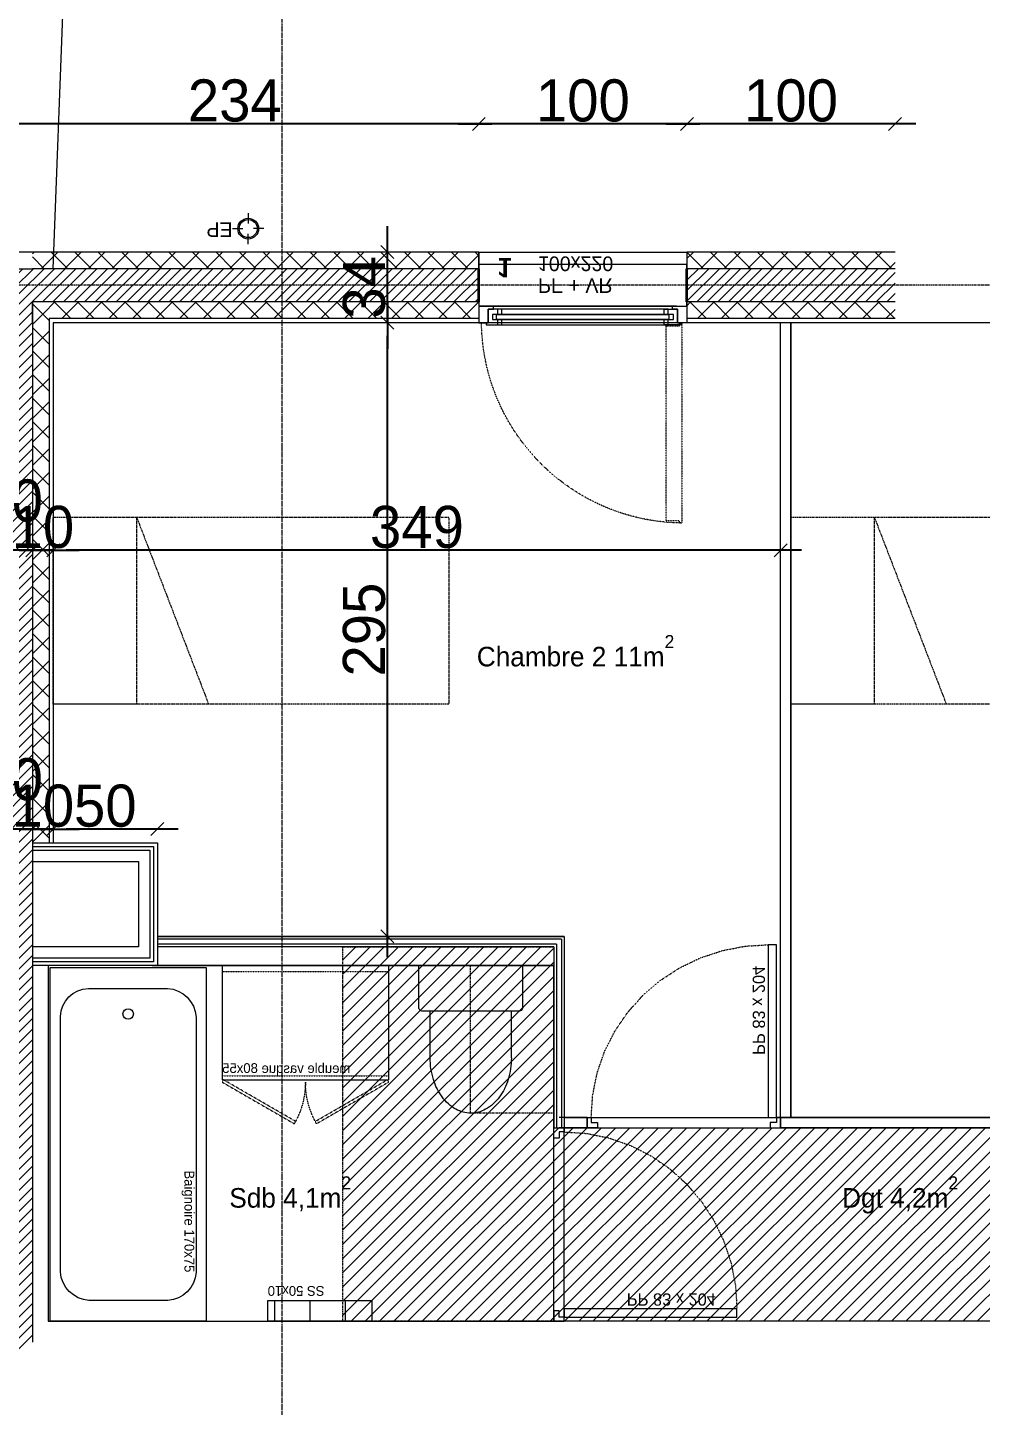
# Model space of a CAD drawing. Header units: millimetres. Extents: x -26249 to 60250, y -21218 to 23336.
# Drawn here: x 18309 to 18767, y -14337 to -13674 of the extents above; entities that cross this region are included whole.
import ezdxf

# ---------------------------------------------------------------- set-up
doc = ezdxf.new("R2010")
doc.units = ezdxf.units.MM
for name, pattern in [('Style de ligne -1', [0.41664, 0.20828, -0.20836]), ('Style de ligne -11', [0.347222, 0.20828, -0.138942]), ('Style de ligne -13', [0.147638, 0.098425, -0.049213]), ('Style de ligne -14', [0.147638, 0.098425, -0.049213]), ('Style de ligne -17', [0.347222, 0.20828, -0.138942]), ('Style de ligne -18', [0.164042, 0.054681, -0.109361]), ('Style de ligne -6', [1.04164, 0.625, -0.20828, 0.06943, -0.13893]), ('VW-01', [0.41656, 0.20828, -0.20828])]:
    doc.linetypes.add(name, pattern=pattern)
for name, color, linetype, lineweight in [('B Aménagement intérieur', 7, 'Continuous', 5), ('B BATI-équipement-sanitaires', 7, 'Continuous', 5), ('B Faux plafonds', 7, 'Continuous', 5), ('B Faux plafonds_Hatch', 7, 'Continuous', 5), ('B GÈnÈral_Hatch', 7, 'Continuous', 5), ('B Général', 7, 'Continuous', 5), ('C ANNOTATIONS-cotation', 7, 'Continuous', 5), ('C ANNOTATIONS-prestations', 7, 'Continuous', 5), ('C ANNOTATIONS-texte', 7, 'Continuous', 5), ('F REMPLISSAGE-vert clair', 7, 'Continuous', 13), ('F REMPLISSAGE-vert foncé', 7, 'Continuous', 13)]:
    doc.layers.add(name, color=color, linetype=linetype, lineweight=lineweight)
for name, color, linetype, lineweight, true_color in [('B faience', 7, 'Style de ligne -11', 13, 0x0040ff), ('C ANNOTATIONS-axes horizontaux', 1, 'Style de ligne -1', 13, 0xff0000), ('D SURFACES-shab', 1, 'Continuous', 5, 0xff0000)]:
    doc.layers.add(name, color=color, linetype=linetype, lineweight=lineweight, true_color=true_color)
doc.styles.add('Arial', font='arial.ttf')
doc.styles.add('Eurostile', font='')
doc.styles.add('Eurostile (bold)', font='')
doc.styles.get('Eurostile').set_extended_font_data('Eurostile')
doc.styles.get('Eurostile (bold)').set_extended_font_data('Eurostile', bold=True)
doc.dimstyles.new('100é', dxfattribs={"dimtxt": 20.229601, "dimasz": 6.232178, "dimexe": 10, "dimexo": 25, "dimgap": 1, "dimtad": 1, "dimdec": 1, "dimtxsty": 'Arial', "dimblk": 'VW_SLASH', "dimblk1": 'VW_SLASH', "dimblk2": 'VW_SLASH', "dimcen": 0, "dimdle": 10, "dimazin": 0, "dimtfac": 1, "dimtdec": 1, "dimtix": 1, "dimtmove": 0, "dimatfit": 0, "dimldrblk": 'VW_FILLEDARROW', "dimfxl": 25, "dimfxlon": 1, "dimfrac": 2, "dimtolj": 1, "dimarcsym": 0})
pattern_1 = [(45, (7591.0607, -18699.019), (2.4253472, -2.6458333), [])]
pattern_2 = [(45, (7591.061, -18699.019), (-5.656854, 5.656854), []), (135, (7591.061, -18699.019), (5.656854, 5.656854), [])]
pattern_3 = [(225, (7591.061, -18699.019), (5.656854, -5.656854), []), (315, (7591.061, -18699.019), (-5.656854, -5.656854), [])]

# ---------------------------------------------------------------- blocks, each defined once
blk = doc.blocks.new('Groupe-18-1')
at = {"layer": 'B Général', "color": 7, "linetype": 'Continuous', "lineweight": 5}
blk.add_line((10730.48, 4909.39), (10750.26, 5426.3), dxfattribs=at)
blk = doc.blocks.new('meuble vasque 80x60')
at = {"layer": 'B BATI-équipement-sanitaires', "color": 7, "linetype": 'Style de ligne -13', "lineweight": 5, "flags": 128}
for points in [[(-40, -3.07), (40, -3.07), (40, -53.07), (-40, -53.07)], [(-40, -56.07), (-5.36, -76.07), (-4.71, -74.94), (-39.35, -54.94)], [(40, -56.07), (5.36, -76.07), (4.71, -74.94), (39.35, -54.94)]]:
    blk.add_lwpolyline(points, close=True, dxfattribs=at)
at = {"layer": 'B BATI-équipement-sanitaires', "color": 7, "linetype": 'Style de ligne -13', "lineweight": 5}
for centre, start, end in [((-40, -56.07), 330, 0), ((40, -56.07), 180, 210)]:
    blk.add_arc(centre, 40, start, end, dxfattribs=at)
at = {"layer": 'B Général', "lineweight": 5, "flags": 128}
blk.add_lwpolyline([(-40, 0), (40, 0), (40, -55), (-40, -55)], close=True, dxfattribs=at)
at = {"layer": 'C ANNOTATIONS-prestations', "insert": (40, -53.07), "char_height": 4.706, "width": 80, "attachment_point": 9, "line_spacing_factor": 0.894142, "style": 'Eurostile'}
blk.add_mtext('meuble vasque 80x55', dxfattribs=at)
blk = doc.blocks.new('Baignoire 75_170')
at = {"layer": 'B faience', "lineweight": 18, "flags": 128}
blk.add_lwpolyline([(-85, 38.5), (-85, -37.5), (86, -37.5)], dxfattribs=at)
at = {"layer": 'B Général', "color": 7, "linetype": 'Continuous', "lineweight": 5, "flags": 128}
blk.add_lwpolyline([(-84, -36.5), (-84, 38.5), (86, 38.5), (86, -36.5)], close=True, dxfattribs=at)
blk.add_lwpolyline([(-74, -17.85), (-74, 19.85, -0.379059), (-60.25, 33.6), (62.5, 33.6, -0.377778), (76, 20.1), (76, -17.85, -0.374545), (62.25, -31.6), (-60.5, -31.6, -0.392593), (-74, -18.1)], format="xyb", close=True, dxfattribs=at)
at = {"layer": 'B Général', "color": 7, "linetype": 'Continuous', "lineweight": 5}
blk.add_circle((-61.7, 1), 2.5, dxfattribs=at)
at = {"layer": 'C ANNOTATIONS-prestations', "insert": (62.5, 26.61), "char_height": 4.706, "width": 80, "attachment_point": 9, "line_spacing_factor": 0.894142, "style": 'Eurostile'}
blk.add_mtext('Baignoire 170x75', dxfattribs=at)
blk = doc.blocks.new('200_wc-2')
at = {"layer": 'B Général', "color": 7, "linetype": 'Continuous', "lineweight": 5}
for p, q in [((-25, -20.1), (-25, 0)), ((-24.9, 0.1), (24.9, 0.1)), ((25, -20.1), (25, 0)), ((-19.5, -44.2), (-19.5, -21.9)), ((19.5, -44.2), (19.5, -21.9))]:
    blk.add_line(p, q, dxfattribs=at)
at = {"layer": 'B Général', "color": 7, "linetype": 'Continuous', "lineweight": 5, "flags": 128}
blk.add_lwpolyline([(-25, -20.1), (-24.9, -20.6), (-24.75, -20.9), (-24.55, -21.2), (-24.3, -21.45), (-23.9, -21.7), (-23.4, -21.85), (-23.15, -21.9), (23.25, -21.9), (23.55, -21.85), (23.9, -21.7), (24.2, -21.5), (24.45, -21.3), (24.65, -21.05), (24.8, -20.75), (24.9, -20.5), (24.95, -20.3), (25, -20.1)], dxfattribs=at)
for points in [[(-19.5, -44.2), (-19.5, -44.2, 0.036537), (-19.11, -49.53, 0.035337), (-17.94, -54.75), (-17.94, -54.75, 0.041299), (-16.22, -59.09), (-16.22, -59.09), (-16.22, -59.1, 0.041783), (-13.79, -63.08, 0.053503), (-10.77, -66.4), (-10.77, -66.4, 0.054816), (-7.12, -69.02), (-7.12, -69.02, 0.063755), (-3.68, -70.42), (-3.68, -70.42, 0.064897), (0, -70.9)], [(0, -70.9, 0.064897), (3.68, -70.42), (3.68, -70.42, 0.063726), (7.12, -69.02), (7.12, -69.02, 0.054816), (10.77, -66.4), (10.77, -66.4, 0.053503), (13.79, -63.08, 0.041783), (16.22, -59.1), (16.22, -59.09), (16.22, -59.09, 0.041299), (17.94, -54.75), (17.94, -54.75, 0.035337), (19.11, -49.53, 0.036556), (19.5, -44.2)]]:
    blk.add_lwpolyline(points, format="xyb", dxfattribs=at)
at = {"layer": 'B Général', "color": 7, "linetype": 'Continuous', "lineweight": 5}
for centre, start, end in [((-24.9, 0), 90, 180), ((24.9, 0), 0, 90)]:
    blk.add_arc(centre, 0.1, start, end, dxfattribs=at)
blk = doc.blocks.new('WC-plan')
at = {"layer": 'B Général', "color": 154, "linetype": 'VW-01', "true_color": 0x0053a6, "flags": 128}
blk.add_lwpolyline([(-32.5, -4), (-32.5, -75), (-72.5, -75), (-72.5, -4)], close=True, dxfattribs=at)
at = {"layer": 'B Général', "xscale": -1, "rotation": 180}
blk.add_blockref('200_wc-2', (-32.6, -74.9), dxfattribs=at)
blk = doc.blocks.new('Lit 90.190')
at = {"layer": 'B Général', "color": 7, "linetype": 'VW-01', "lineweight": 5}
blk.add_line((45, 54.99), (-45, 20.35), dxfattribs=at)
at = {"layer": 'B Général', "linetype": 'VW-01', "flags": 128}
for points in [[(-45, 95), (45, 95), (45, -95), (-45, -95)], [(-45, 95), (45, 95), (45, 54.99), (-45, 54.99)]]:
    blk.add_lwpolyline(points, close=True, dxfattribs=at)
blk = doc.blocks.new('PP 80')
at = {"layer": 'B Général', "flags": 128}
blk.add_lwpolyline([(-43, 2.5), (-43, 85.5), (-39, 85.5), (-39, 2.5)], close=True, dxfattribs=at)
at = {"layer": 'B Général', "linetype": 'Style de ligne -18', "lineweight": 5, "flags": 128}
blk.add_lwpolyline([(46, 2.5), (45.27, 13.33), (43.1, 23.98), (39.53, 34.26), (34.61, 44), (28.44, 53.03), (21.1, 61.19), (12.74, 68.35), (3.5, 74.38), (-6.47, 79.18), (-17, 82.67), (-27.91, 84.79), (-39, 85.5)], dxfattribs=at)
at = {"layer": 'B Général', "color": 7, "linetype": 'Continuous', "lineweight": 5, "flags": 128}
for points in [[(-45, 2.5), (-43, 2.5), (-43, 0), (-40, 0), (-40, -2.5), (-45, -2.5)], [(48, 2.5), (46, 2.5), (46, 0), (43, 0), (43, -2.5), (48, -2.5), (48, -2.5), (48, -2.5), (48, 1.79), (48, 1.79)]]:
    blk.add_lwpolyline(points, close=True, dxfattribs=at)
at = {"layer": 'C ANNOTATIONS-prestations', "insert": (-37.5, 32.5), "char_height": 5.8825, "attachment_point": 1, "rotation": 90, "line_spacing_factor": 0.894142, "style": 'Eurostile'}
blk.add_mtext('PP 83 x 204', dxfattribs=at)
blk = doc.blocks.new('Sèche-serviette')
at = {"layer": 'B GÈnÈral_Hatch', "linetype": 'Continuous', "lineweight": 5, "true_color": 0x444444}
h = blk.add_hatch(dxfattribs=at)
h.set_pattern_fill('H_BARDAGE V 150', color=250, style=0, pattern_type=2)
h.set_pattern_definition([(90, (0, 3.493), (17, 0), [])])
h.paths.add_polyline_path([(-25, 8.4925), (25, 8.4925), (25, -1.5075), (-25, -1.5075)])
at = {"layer": 'B Général', "color": 7, "linetype": 'Continuous', "lineweight": 5, "flags": 128}
blk.add_lwpolyline([(-25, 8.4925), (25, 8.4925), (25, -1.5075), (-25, -1.5075)], close=True, dxfattribs=at)
at = {"layer": 'C ANNOTATIONS-prestations', "insert": (25, -8.4925), "char_height": 4.706, "width": 50, "attachment_point": 9, "line_spacing_factor": 0.894142, "style": 'Eurostile'}
blk.add_mtext('SS 50x10', dxfattribs=at)
blk = doc.blocks.new('Groupe-24-1')
at = {"layer": 'B Faux plafonds_Hatch', "linetype": 'Continuous', "lineweight": 5, "true_color": 0xaaaaaa}
h = blk.add_hatch(dxfattribs=at)
h.set_pattern_fill('F_P__SOFFITE', color=253, style=0, pattern_type=2)
h.set_pattern_definition([(45, (0, 0.2205), (-3.5277778, 3.3072917), [])])
h.paths.add_polyline_path([(10869.61, 4403.39), (10869.61, 4583.39), (10970.98, 4583.39), (10970.98, 4496.39), (11431.45, 4496.39), (11431.45, 4403.39)])
at = {"layer": 'B Aménagement intérieur', "color": 7, "linetype": 'Continuous', "lineweight": 13}
for p, q in [((11079.94, 4501.39), (11079.94, 4883.39)), ((11084.94, 4501.39), (11084.94, 4883.39))]:
    blk.add_line(p, q, dxfattribs=at)
at = {"layer": 'B Aménagement intérieur', "color": 7, "linetype": 'Continuous', "lineweight": 5}
for p, q in [((11079.94, 4501.39), (11079.94, 4883.39)), ((11084.94, 4501.39), (11084.94, 4883.39))]:
    blk.add_line(p, q, dxfattribs=at)
at = {"layer": 'B Faux plafonds', "color": 7, "linetype": 'VW-01', "lineweight": 5, "flags": 128}
blk.add_lwpolyline([(10869.61, 4403.39), (10869.61, 4583.39), (10970.98, 4583.39), (10970.98, 4496.39), (11431.45, 4496.39), (11431.45, 4403.39)], close=True, dxfattribs=at)
at = {"layer": 'B Général', "color": 7, "linetype": 'Continuous', "lineweight": 13}
for p, q in [((10720.48, 4633.39), (10780.48, 4633.39)), ((10780.48, 4633.39), (10780.48, 4588.39)), ((10720.48, 4624.39), (10771.48, 4624.39)), ((10771.48, 4624.39), (10771.48, 4583.39)), ((10771.48, 4583.39), (10720.48, 4583.39)), ((10780.48, 4583.39), (10780.48, 4574.39)), ((10780.48, 4574.39), (10720.48, 4574.39)), ((10986.94, 4501.39), (10973.48, 4501.39)), ((11214.44, 4501.39), (11079.94, 4501.39)), ((10986.94, 4496.39), (10973.48, 4496.39)), ((11214.44, 4496.39), (11079.94, 4496.39))]:
    blk.add_line(p, q, dxfattribs=at)
at = {"layer": 'B Général', "color": 98, "linetype": 'Continuous', "lineweight": 13, "true_color": 0x004400}
for p, q in [((10975.98, 4588.39), (10780.48, 4588.39)), ((10975.98, 4588.39), (10975.98, 4496.39)), ((10970.98, 4583.39), (10780.48, 4583.39)), ((10970.98, 4583.39), (10970.98, 4496.39)), ((10970.98, 4496.39), (10975.98, 4496.39)), ((10970.98, 4403.39), (10975.98, 4403.39))]:
    blk.add_line(p, q, dxfattribs=at)
at = {"layer": 'B Général', "color": 7, "linetype": 'Continuous', "lineweight": 5}
for p, q in [((10777.98, 4574.39), (10970.98, 4574.39)), ((10986.94, 4501.39), (10973.48, 4501.39)), ((10986.94, 4501.39), (10986.94, 4496.39)), ((11075.46, 4501.39), (11079.94, 4501.39)), ((11079.94, 4501.39), (11079.94, 4496.39)), ((11079.94, 4501.39), (11080.46, 4501.39)), ((11079.94, 4501.39), (11084.94, 4501.39)), ((11214.44, 4501.39), (11084.94, 4501.39)), ((10986.94, 4496.39), (10973.48, 4496.39)), ((11214.44, 4496.39), (11079.94, 4496.39))]:
    blk.add_line(p, q, dxfattribs=at)
at = {"layer": 'D SURFACES-shab', "flags": 128}
for points in [[(11079.94, 4501.39), (11079.94, 4883.39), (10730.48, 4883.39), (10730.48, 4633.39), (10780.48, 4633.39), (10780.48, 4588.39), (10975.98, 4588.39), (10975.98, 4501.39)], [(11084.94, 4883.39), (11084.94, 4501.39), (11341.45, 4501.39), (11341.45, 4771.39), (11431.45, 4771.39), (11431.45, 4883.39)], [(10727.98, 4403.39), (10970.98, 4403.39), (10970.98, 4574.39), (10727.98, 4574.39)], [(10975.98, 4496.39), (11431.45, 4496.39), (11431.45, 4403.39), (10975.98, 4403.39)]]:
    blk.add_lwpolyline(points, close=True, dxfattribs=at)
at = {"layer": 'F REMPLISSAGE-vert clair'}
for p, q in [((10720.48, 4631.59), (10778.68, 4631.59)), ((10720.48, 4629.79), (10776.88, 4629.79)), ((10720.48, 4629.79), (10776.88, 4629.79)), ((10776.88, 4629.79), (10776.88, 4577.99)), ((10776.88, 4629.79), (10776.88, 4577.99)), ((10778.68, 4631.59), (10778.68, 4576.19)), ((10974.68, 4587.09), (10780.48, 4587.09)), ((10974.68, 4587.09), (10974.68, 4496.39)), ((10972.28, 4584.69), (10780.48, 4584.69)), ((10972.28, 4584.69), (10972.28, 4496.39)), ((10776.88, 4577.99), (10720.48, 4577.99)), ((10776.88, 4577.99), (10720.48, 4577.99)), ((10778.68, 4576.19), (10720.48, 4576.19))]:
    blk.add_line(p, q, dxfattribs=at)
at = {"layer": 'F REMPLISSAGE-vert clair', "color": 7, "linetype": 'Continuous', "lineweight": 13}
for p, q in [((10720.48, 4624.39), (10771.48, 4624.39)), ((10771.48, 4624.39), (10771.48, 4583.39)), ((10771.48, 4583.39), (10720.48, 4583.39))]:
    blk.add_line(p, q, dxfattribs=at)
at = {"layer": 'F REMPLISSAGE-vert foncé', "color": 7, "linetype": 'Continuous', "lineweight": 13}
for p, q in [((10720.48, 4633.39), (10780.48, 4633.39)), ((10780.48, 4633.39), (10780.48, 4574.39)), ((10780.48, 4574.39), (10720.48, 4574.39))]:
    blk.add_line(p, q, dxfattribs=at)
at = {"layer": 'F REMPLISSAGE-vert foncé'}
for p, q in [((10720.48, 4631.59), (10778.68, 4631.59)), ((10778.68, 4631.59), (10778.68, 4576.19)), ((10974.68, 4587.09), (10780.48, 4587.09)), ((10974.68, 4587.09), (10974.68, 4496.39)), ((10972.28, 4584.69), (10780.48, 4584.69)), ((10972.28, 4584.69), (10972.28, 4496.39)), ((10778.68, 4576.19), (10720.48, 4576.19))]:
    blk.add_line(p, q, dxfattribs=at)
at = {"layer": 'F REMPLISSAGE-vert foncé', "color": 98, "linetype": 'Continuous', "lineweight": 13, "true_color": 0x004400}
for p, q in [((10975.98, 4588.39), (10780.48, 4588.39)), ((10975.98, 4588.39), (10975.98, 4496.39)), ((10970.98, 4583.39), (10780.48, 4583.39)), ((10970.98, 4583.39), (10970.98, 4496.39))]:
    blk.add_line(p, q, dxfattribs=at)
at = {"layer": 'B Aménagement intérieur', "color": 7, "xscale": -1}
for name, p in [('meuble vasque 80x60', (10851.64, 4574.39)), ('PP 80', (11034.94, 4498.89))]:
    blk.add_blockref(name, p, dxfattribs=at)
at = {"layer": 'B Aménagement intérieur', "color": 7, "xscale": -1, "rotation": 270}
blk.add_blockref('PP 80', (10973.48, 4448.39), dxfattribs=at)
at = {"layer": 'B Aménagement intérieur', "color": 7, "rotation": 180}
blk.add_blockref('Sèche-serviette', (10858.5, 4411.88), dxfattribs=at)
at = {"layer": 'B Général', "color": 7}
for name, p, rotation in [('Lit 90.190', (10825.48, 4745), 90), ('Lit 90.190', (11179.94, 4745), 90), ('Baignoire 75_170', (10765.48, 4489.39), 270), ('WC-plan', (10898.48, 4499.39), 180)]:
    blk.add_blockref(name, p, dxfattribs=dict(at, rotation=rotation))
at = {"layer": 'C ANNOTATIONS-texte', "color": 7, "char_height": 9.412, "attachment_point": 1, "line_spacing_factor": 0.894142, "style": 'Eurostile'}
for s, insert, width in [('Chambre 2 11m{\\H0.6667x;\\S2^ ;}', (10933.97, 4733.26), 112.0312), ('Sdb 4,1m{\\H0.6667x;\\S2^ ;}', (10815.06, 4473.05), 90.8908), ('Dgt 4,2m{\\H0.6667x;\\S2^ ;}', (11109.5, 4473.05), 98.5)]:
    blk.add_mtext(s, dxfattribs=dict(at, insert=insert, width=width))
blk = doc.blocks.new('PF 100.220 + VR')
at = {"layer": 'B Général', "color": 7, "linetype": 'Continuous', "lineweight": 13}
for p, q in [((-50, 7), (-50, 17)), ((50, 7), (50, 17))]:
    blk.add_line(p, q, dxfattribs=at)
at = {"layer": 'B Général', "color": 7, "linetype": 'Continuous', "lineweight": 35}
for p, q in [((-50, 7), (-50, -9)), ((50, 7), (50, -9))]:
    blk.add_line(p, q, dxfattribs=at)
at = {"layer": 'B Général'}
blk.add_line((45, 9), (-45, 9), dxfattribs=at)
at = {"layer": 'B Général', "color": 7, "linetype": 'Style de ligne -14', "lineweight": 5, "flags": 128}
blk.add_lwpolyline([(47.5, 113.27), (46.5, 113.27), (46.5, 112.27), (40, 112.27), (40, 18.5), (46.5, 18.5), (46.5, 17.5), (47.5, 17.5)], close=True, dxfattribs=at)
at = {"layer": 'B Général', "lineweight": 5, "flags": 128}
for points in [[(-43, 10.5), (-43, 9), (-50, 9), (-50, 17), (-45.5, 17), (-45.5, 10.5)], [(-43.5, 15.5), (43.5, 15.5), (43.5, 13), (-43.5, 13)], [(-41, 18), (41, 18), (41, 15.5), (-41, 15.5)], [(43, 10.5), (43, 9), (50, 9), (50, 17), (45.5, 17), (45.5, 10.5)], [(-41, 13), (41, 13), (41, 10.5), (-41, 10.5)]]:
    blk.add_lwpolyline(points, close=True, dxfattribs=at)
at = {"layer": 'B Général', "color": 7, "linetype": 'Continuous', "lineweight": 5, "flags": 128}
for points in [[(-39, 15.5), (-41.5, 15.5), (-41.5, 13), (-39, 13), (-39, 10.5), (-45.5, 10.5), (-45.5, 17), (-46.5, 17), (-46.5, 18), (-39, 18)], [(39, 15.5), (41.5, 15.5), (41.5, 13), (39, 13), (39, 10.5), (45.5, 10.5), (45.5, 17), (46.5, 17), (46.5, 18), (39, 18)]]:
    blk.add_lwpolyline(points, close=True, dxfattribs=at)
at = {"layer": 'B Général', "color": 7, "linetype": 'Style de ligne -17', "lineweight": 5, "flags": 128}
blk.add_lwpolyline([(-50, 9), (50, 9), (50, -11), (-50, -11)], close=True, dxfattribs=at)
at = {"layer": 'B Général', "lineweight": 13, "flags": 128}
blk.add_lwpolyline([(-50, -9), (-50, -17), (50, -17), (50, -9)], dxfattribs=at)
at = {"layer": 'B Général'}
blk.add_circle((47, 17.5), 0.5, dxfattribs=at)
at = {"layer": 'B Général', "color": 7, "linetype": 'Style de ligne -18', "lineweight": 5}
blk.add_arc((48.78, 15.78), 97.5, 90.89734, 179.2823, dxfattribs=at)
at = {"layer": 'B Général', "insert": (-21.61, 2.65), "char_height": 7.059, "attachment_point": 1, "rotation": 360, "line_spacing_factor": 0.894142, "style": 'Eurostile'}
blk.add_mtext('PF + VR', dxfattribs=at)
at = {"layer": 'C ANNOTATIONS-prestations', "attachment_point": 1, "rotation": 360, "line_spacing_factor": 0.894142}
for s, insert, char_height, style in [('1', (-41.14, -4.77), 9.41, 'Eurostile (bold)'), ('100x220', (-21.61, -7.83), 7.059, 'Eurostile')]:
    blk.add_mtext(s, dxfattribs=dict(at, insert=insert, char_height=char_height, style=style))
blk = doc.blocks.new('VW_SLASH')
at = {"color": 0, "linetype": 'ByBlock', "lineweight": -2}
blk.add_line((1.6, 0), (-1, 0), dxfattribs=at)
at = {"color": 0, "linetype": 'Continuous', "lineweight": 20, "flags": 128}
blk.add_lwpolyline([(0.5, 0.5), (-0.5, -0.5)], dxfattribs=at)
blk = doc.blocks.new('*D823')
at = {"layer": 'C ANNOTATIONS-cotation', "color": 0, "linetype": 'Continuous', "lineweight": -2, "transparency": 16777216}
blk.add_line((18519.77, -13720.02), (18297.78, -13720.02), dxfattribs=at)
at = {"layer": 'Defpoints', "color": 0, "linetype": 'Continuous', "transparency": 16777216}
for p in [(18291.54, -13720.02), (18291.54, -13781.63), (18526.01, -13781.63)]:
    blk.add_point(p, dxfattribs=at)
at = {"layer": 'C ANNOTATIONS-cotation', "color": 0, "linetype": 'Continuous', "lineweight": -2, "transparency": 16777216, "xscale": 6.232177734375, "yscale": 6.232177734375, "zscale": 6.232177734375, "rotation": 180}
blk.add_blockref('VW_SLASH', (18291.54, -13720.02), dxfattribs=at)
at = {"layer": 'C ANNOTATIONS-cotation', "color": 0, "linetype": 'Continuous', "lineweight": -2, "transparency": 16777216, "xscale": 6.232177734375, "yscale": 6.232177734375, "zscale": 6.232177734375}
blk.add_blockref('VW_SLASH', (18526.01, -13720.02), dxfattribs=at)
at = {"layer": 'C ANNOTATIONS-cotation', "color": 0, "linetype": 'Continuous', "lineweight": 5, "transparency": 16777216, "insert": (18408.77, -13708.9), "char_height": 20.23, "attachment_point": 5, "style": 'Eurostile'}
blk.add_mtext('\\A1;234', dxfattribs=at)
blk = doc.blocks.new('VW_FILLEDARROW')
at = {"linetype": 'Continuous', "lineweight": 0}
blk.add_hatch(color=0, dxfattribs=at).paths.add_polyline_path([(-1.6, 0.43), (0, 0), (-1.6, -0.43)])
at = {"color": 0, "linetype": 'Continuous', "lineweight": 5, "flags": 128}
blk.add_lwpolyline([(-1.6, 0.43), (0, 0), (-1.6, -0.43)], close=True, dxfattribs=at)
blk = doc.blocks.new('*D824')
at = {"layer": 'C ANNOTATIONS-cotation', "color": 0, "linetype": 'Continuous', "lineweight": -2, "transparency": 16777216}
blk.add_line((18619.77, -13720.02), (18532.24, -13720.02), dxfattribs=at)
at = {"layer": 'Defpoints', "color": 0, "linetype": 'Continuous', "transparency": 16777216}
for p in [(18526.01, -13720.02), (18526.01, -13781.63), (18626.01, -13781.63)]:
    blk.add_point(p, dxfattribs=at)
at = {"layer": 'C ANNOTATIONS-cotation', "color": 0, "linetype": 'Continuous', "lineweight": -2, "transparency": 16777216, "xscale": 6.232177734375, "yscale": 6.232177734375, "zscale": 6.232177734375, "rotation": 180}
blk.add_blockref('VW_SLASH', (18526.01, -13720.02), dxfattribs=at)
at = {"layer": 'C ANNOTATIONS-cotation', "color": 0, "linetype": 'Continuous', "lineweight": -2, "transparency": 16777216, "xscale": 6.232177734375, "yscale": 6.232177734375, "zscale": 6.232177734375}
blk.add_blockref('VW_SLASH', (18626.01, -13720.02), dxfattribs=at)
at = {"layer": 'C ANNOTATIONS-cotation', "color": 0, "linetype": 'Continuous', "lineweight": 5, "transparency": 16777216, "insert": (18576.01, -13708.9), "char_height": 20.23, "attachment_point": 5, "style": 'Eurostile'}
blk.add_mtext('\\A1;100', dxfattribs=at)
blk = doc.blocks.new('*D825')
at = {"layer": 'C ANNOTATIONS-cotation', "color": 0, "linetype": 'Continuous', "lineweight": -2, "transparency": 16777216}
blk.add_line((18719.77, -13720.02), (18632.24, -13720.02), dxfattribs=at)
at = {"layer": 'Defpoints', "color": 0, "linetype": 'Continuous', "transparency": 16777216}
for p in [(18626.01, -13720.02), (18626.01, -13781.63), (18726.01, -13781.63)]:
    blk.add_point(p, dxfattribs=at)
at = {"layer": 'C ANNOTATIONS-cotation', "color": 0, "linetype": 'Continuous', "lineweight": -2, "transparency": 16777216, "xscale": 6.232177734375, "yscale": 6.232177734375, "zscale": 6.232177734375, "rotation": 180}
blk.add_blockref('VW_SLASH', (18626.01, -13720.02), dxfattribs=at)
at = {"layer": 'C ANNOTATIONS-cotation', "color": 0, "linetype": 'Continuous', "lineweight": -2, "transparency": 16777216, "xscale": 6.232177734375, "yscale": 6.232177734375, "zscale": 6.232177734375}
blk.add_blockref('VW_SLASH', (18726.01, -13720.02), dxfattribs=at)
at = {"layer": 'C ANNOTATIONS-cotation', "color": 0, "linetype": 'Continuous', "lineweight": 5, "transparency": 16777216, "insert": (18676.01, -13708.9), "char_height": 20.23, "attachment_point": 5, "style": 'Eurostile'}
blk.add_mtext('\\A1;100', dxfattribs=at)
blk = doc.blocks.new('EP')
at = {"layer": 'B Général', "color": 7, "linetype": 'Continuous', "lineweight": 5}
for p, q in [((0, 7.5), (0, 2.5)), ((-7.5, 0), (-2.5, 0)), ((7.5, 0), (2.5, 0)), ((0, -7.5), (0, -2.5))]:
    blk.add_line(p, q, dxfattribs=at)
at = {"layer": 'B Général', "color": 7, "linetype": 'Continuous', "lineweight": 5, "flags": 128}
for points in [[(-5, 0, -1), (5, 0, -1)], [(-4.33, 0, -1), (4.33, 0, -1)]]:
    blk.add_lwpolyline(points, format="xyb", close=True, dxfattribs=at)
at = {"layer": 'C ANNOTATIONS-prestations', "insert": (7.5, 3.98), "char_height": 7.049, "attachment_point": 1, "line_spacing_factor": 0.895453, "style": 'Eurostile'}
blk.add_mtext('EP', dxfattribs=at)
blk = doc.blocks.new('*D841')
at = {"layer": 'C ANNOTATIONS-cotation', "color": 0, "linetype": 'Continuous', "lineweight": -2, "transparency": 16777216}
for p, q in [((18482.06, -13775.4), (18482.06, -13769.17)), ((18482.06, -13815.63), (18482.06, -13781.63)), ((18482.06, -13821.86), (18482.06, -13828.09))]:
    blk.add_line(p, q, dxfattribs=at)
at = {"layer": 'Defpoints', "color": 0, "linetype": 'Continuous', "transparency": 16777216}
for p in [(18482.06, -13781.63), (18518.56, -13781.63), (18518.56, -13815.63)]:
    blk.add_point(p, dxfattribs=at)
at = {"layer": 'C ANNOTATIONS-cotation', "color": 0, "linetype": 'Continuous', "lineweight": -2, "transparency": 16777216, "xscale": 6.232177734375, "yscale": 6.232177734375, "zscale": 6.232177734375}
for p, rotation in [((18482.06, -13781.63), 270), ((18482.06, -13815.63), 90)]:
    blk.add_blockref('VW_SLASH', p, dxfattribs=dict(at, rotation=rotation))
at = {"layer": 'C ANNOTATIONS-cotation', "color": 0, "linetype": 'Continuous', "lineweight": 5, "transparency": 16777216, "insert": (18470.95, -13798.63), "char_height": 20.23, "attachment_point": 5, "rotation": 90, "style": 'Eurostile'}
blk.add_mtext('\\A1;34', dxfattribs=at)
blk = doc.blocks.new('*D842')
at = {"layer": 'C ANNOTATIONS-cotation', "color": 0, "linetype": 'Continuous', "lineweight": -2, "transparency": 16777216}
blk.add_line((18482.06, -14104.4), (18482.06, -13821.86), dxfattribs=at)
at = {"layer": 'Defpoints', "color": 0, "linetype": 'Continuous', "transparency": 16777216}
for p in [(18482.06, -13815.63), (18518.56, -13815.63), (18561.86, -14110.63)]:
    blk.add_point(p, dxfattribs=at)
at = {"layer": 'C ANNOTATIONS-cotation', "color": 0, "linetype": 'Continuous', "lineweight": -2, "transparency": 16777216, "xscale": 6.232177734375, "yscale": 6.232177734375, "zscale": 6.232177734375}
for p, rotation in [((18482.06, -13815.63), 90), ((18482.06, -14110.63), 270)]:
    blk.add_blockref('VW_SLASH', p, dxfattribs=dict(at, rotation=rotation))
at = {"layer": 'C ANNOTATIONS-cotation', "color": 0, "linetype": 'Continuous', "lineweight": 5, "transparency": 16777216, "insert": (18470.95, -13963.13), "char_height": 20.23, "attachment_point": 5, "rotation": 90, "style": 'Eurostile'}
blk.add_mtext('\\A1;295', dxfattribs=at)
blk = doc.blocks.new('*D843')
at = {"layer": 'C ANNOTATIONS-cotation', "color": 0, "linetype": 'Continuous', "lineweight": -2, "transparency": 16777216}
for p, q in [((18285.31, -14059.02), (18279.08, -14059.02)), ((18311.54, -14059.02), (18291.54, -14059.02)), ((18317.78, -14059.02), (18324.01, -14059.02))]:
    blk.add_line(p, q, dxfattribs=at)
at = {"layer": 'Defpoints', "color": 0, "linetype": 'Continuous', "transparency": 16777216}
for p in [(18291.54, -13988.02), (18311.54, -13993.79), (18291.54, -14059.02)]:
    blk.add_point(p, dxfattribs=at)
at = {"layer": 'C ANNOTATIONS-cotation', "color": 0, "linetype": 'Continuous', "lineweight": -2, "transparency": 16777216, "xscale": 6.232177734375, "yscale": 6.232177734375, "zscale": 6.232177734375}
blk.add_blockref('VW_SLASH', (18291.54, -14059.02), dxfattribs=at)
at = {"layer": 'C ANNOTATIONS-cotation', "color": 0, "linetype": 'Continuous', "lineweight": -2, "transparency": 16777216, "xscale": 6.232177734375, "yscale": 6.232177734375, "zscale": 6.232177734375, "rotation": 180}
blk.add_blockref('VW_SLASH', (18311.54, -14059.02), dxfattribs=at)
at = {"layer": 'C ANNOTATIONS-cotation', "color": 0, "linetype": 'Continuous', "lineweight": 5, "transparency": 16777216, "insert": (18301.54, -14035.21), "char_height": 20.23, "attachment_point": 5, "style": 'Eurostile'}
blk.add_mtext('\\A1;20', dxfattribs=at)
blk = doc.blocks.new('*D844')
at = {"layer": 'C ANNOTATIONS-cotation', "color": 0, "linetype": 'Continuous', "lineweight": -2, "transparency": 16777216}
for p, q in [((18305.31, -14059.02), (18299.08, -14059.02)), ((18321.54, -14059.02), (18311.54, -14059.02)), ((18327.78, -14059.02), (18334.01, -14059.02))]:
    blk.add_line(p, q, dxfattribs=at)
at = {"layer": 'Defpoints', "color": 0, "linetype": 'Continuous', "transparency": 16777216}
for p in [(18311.54, -13993.79), (18321.54, -13994.01), (18311.54, -14059.02)]:
    blk.add_point(p, dxfattribs=at)
at = {"layer": 'C ANNOTATIONS-cotation', "color": 0, "linetype": 'Continuous', "lineweight": -2, "transparency": 16777216, "xscale": 6.232177734375, "yscale": 6.232177734375, "zscale": 6.232177734375}
blk.add_blockref('VW_SLASH', (18311.54, -14059.02), dxfattribs=at)
at = {"layer": 'C ANNOTATIONS-cotation', "color": 0, "linetype": 'Continuous', "lineweight": -2, "transparency": 16777216, "xscale": 6.232177734375, "yscale": 6.232177734375, "zscale": 6.232177734375, "rotation": 180}
blk.add_blockref('VW_SLASH', (18321.54, -14059.02), dxfattribs=at)
at = {"layer": 'C ANNOTATIONS-cotation', "color": 0, "linetype": 'Continuous', "lineweight": 5, "transparency": 16777216, "insert": (18316.54, -14047.9), "char_height": 20.23, "attachment_point": 5, "style": 'Eurostile'}
blk.add_mtext('\\A1;10', dxfattribs=at)
blk = doc.blocks.new('*D845')
at = {"layer": 'C ANNOTATIONS-cotation', "color": 0, "linetype": 'Continuous', "lineweight": -2, "transparency": 16777216}
blk.add_line((18365.31, -14059.02), (18327.78, -14059.02), dxfattribs=at)
at = {"layer": 'Defpoints', "color": 0, "linetype": 'Continuous', "transparency": 16777216}
for p in [(18321.54, -13994.01), (18321.54, -14059.02), (18371.54, -14065.63)]:
    blk.add_point(p, dxfattribs=at)
at = {"layer": 'C ANNOTATIONS-cotation', "color": 0, "linetype": 'Continuous', "lineweight": -2, "transparency": 16777216, "xscale": 6.232177734375, "yscale": 6.232177734375, "zscale": 6.232177734375, "rotation": 180}
blk.add_blockref('VW_SLASH', (18321.54, -14059.02), dxfattribs=at)
at = {"layer": 'C ANNOTATIONS-cotation', "color": 0, "linetype": 'Continuous', "lineweight": -2, "transparency": 16777216, "xscale": 6.232177734375, "yscale": 6.232177734375, "zscale": 6.232177734375}
blk.add_blockref('VW_SLASH', (18371.54, -14059.02), dxfattribs=at)
at = {"layer": 'C ANNOTATIONS-cotation', "color": 0, "linetype": 'Continuous', "lineweight": 5, "transparency": 16777216, "insert": (18346.54, -14047.9), "char_height": 20.23, "attachment_point": 5, "style": 'Eurostile'}
blk.add_mtext('\\A1;50', dxfattribs=at)
blk = doc.blocks.new('*D846')
at = {"layer": 'C ANNOTATIONS-cotation', "color": 0, "linetype": 'Continuous', "lineweight": -2, "transparency": 16777216}
for p, q in [((18285.31, -13925.02), (18279.08, -13925.02)), ((18311.54, -13925.02), (18291.54, -13925.02)), ((18317.78, -13925.02), (18324.01, -13925.02))]:
    blk.add_line(p, q, dxfattribs=at)
at = {"layer": 'Defpoints', "color": 0, "linetype": 'Continuous', "transparency": 16777216}
for p in [(18311.54, -13878.13), (18291.54, -13883.9), (18291.54, -13925.02)]:
    blk.add_point(p, dxfattribs=at)
at = {"layer": 'C ANNOTATIONS-cotation', "color": 0, "linetype": 'Continuous', "lineweight": -2, "transparency": 16777216, "xscale": 6.232177734375, "yscale": 6.232177734375, "zscale": 6.232177734375}
blk.add_blockref('VW_SLASH', (18291.54, -13925.02), dxfattribs=at)
at = {"layer": 'C ANNOTATIONS-cotation', "color": 0, "linetype": 'Continuous', "lineweight": -2, "transparency": 16777216, "xscale": 6.232177734375, "yscale": 6.232177734375, "zscale": 6.232177734375, "rotation": 180}
blk.add_blockref('VW_SLASH', (18311.54, -13925.02), dxfattribs=at)
at = {"layer": 'C ANNOTATIONS-cotation', "color": 0, "linetype": 'Continuous', "lineweight": 5, "transparency": 16777216, "insert": (18301.54, -13901.21), "char_height": 20.23, "attachment_point": 5, "style": 'Eurostile'}
blk.add_mtext('\\A1;20', dxfattribs=at)
blk = doc.blocks.new('*D847')
at = {"layer": 'C ANNOTATIONS-cotation', "color": 0, "linetype": 'Continuous', "lineweight": -2, "transparency": 16777216}
for p, q in [((18305.31, -13925.02), (18299.08, -13925.02)), ((18321.54, -13925.02), (18311.54, -13925.02)), ((18327.78, -13925.02), (18334.01, -13925.02))]:
    blk.add_line(p, q, dxfattribs=at)
at = {"layer": 'Defpoints', "color": 0, "linetype": 'Continuous', "transparency": 16777216}
for p in [(18311.54, -13878.13), (18321.54, -13878.13), (18311.54, -13925.02)]:
    blk.add_point(p, dxfattribs=at)
at = {"layer": 'C ANNOTATIONS-cotation', "color": 0, "linetype": 'Continuous', "lineweight": -2, "transparency": 16777216, "xscale": 6.232177734375, "yscale": 6.232177734375, "zscale": 6.232177734375}
blk.add_blockref('VW_SLASH', (18311.54, -13925.02), dxfattribs=at)
at = {"layer": 'C ANNOTATIONS-cotation', "color": 0, "linetype": 'Continuous', "lineweight": -2, "transparency": 16777216, "xscale": 6.232177734375, "yscale": 6.232177734375, "zscale": 6.232177734375, "rotation": 180}
blk.add_blockref('VW_SLASH', (18321.54, -13925.02), dxfattribs=at)
at = {"layer": 'C ANNOTATIONS-cotation', "color": 0, "linetype": 'Continuous', "lineweight": 5, "transparency": 16777216, "insert": (18316.54, -13913.9), "char_height": 20.23, "attachment_point": 5, "style": 'Eurostile'}
blk.add_mtext('\\A1;10', dxfattribs=at)
blk = doc.blocks.new('*D848')
at = {"layer": 'C ANNOTATIONS-cotation', "color": 0, "linetype": 'Continuous', "lineweight": -2, "transparency": 16777216}
blk.add_line((18664.77, -13925.02), (18327.78, -13925.02), dxfattribs=at)
at = {"layer": 'Defpoints', "color": 0, "linetype": 'Continuous', "transparency": 16777216}
for p in [(18321.54, -13878.13), (18671.01, -13897.63), (18321.54, -13925.02)]:
    blk.add_point(p, dxfattribs=at)
at = {"layer": 'C ANNOTATIONS-cotation', "color": 0, "linetype": 'Continuous', "lineweight": -2, "transparency": 16777216, "xscale": 6.232177734375, "yscale": 6.232177734375, "zscale": 6.232177734375, "rotation": 180}
blk.add_blockref('VW_SLASH', (18321.54, -13925.02), dxfattribs=at)
at = {"layer": 'C ANNOTATIONS-cotation', "color": 0, "linetype": 'Continuous', "lineweight": -2, "transparency": 16777216, "xscale": 6.232177734375, "yscale": 6.232177734375, "zscale": 6.232177734375}
blk.add_blockref('VW_SLASH', (18671.01, -13925.02), dxfattribs=at)
at = {"layer": 'C ANNOTATIONS-cotation', "color": 0, "linetype": 'Continuous', "lineweight": 5, "transparency": 16777216, "insert": (18496.27, -13913.9), "char_height": 20.23, "attachment_point": 5, "style": 'Eurostile'}
blk.add_mtext('\\A1;349', dxfattribs=at)

msp = doc.modelspace()

# ---------------------------------------------------------------- hatches: boundary and pattern name
at = {"layer": 'B GÈnÈral_Hatch', "linetype": 'Continuous', "lineweight": 5, "true_color": 0x808080}
h = msp.add_hatch(dxfattribs=at)
h.set_pattern_fill('02_ISOLANT', color=8, style=0, pattern_type=2)
h.set_pattern_definition(pattern_2)
h.paths.add_polyline_path([(18311.545, -13781.63), (18311.545, -13789.63), (18526.005, -13789.63), (18526.005, -13781.63)])
h = msp.add_hatch(dxfattribs=at)
h.set_pattern_fill('02_ISOLANT', color=8, angle=180, style=0, pattern_type=2)
h.set_pattern_definition(pattern_3)
h.paths.add_polyline_path([(18726.005, -13789.63), (18726.005, -13781.63), (18626.005, -13781.63), (18626.005, -13789.63)])
at = {"layer": 'B GÈnÈral_Hatch', "linetype": 'Continuous', "lineweight": 5}
h = msp.add_hatch(dxfattribs=at)
h.set_pattern_fill('50_BETON', style=0, pattern_type=2)
h.set_pattern_definition(pattern_1)
h.paths.add_polyline_path([(18291.545, -14323.627), (18311.545, -14305.627), (18311.545, -13805.63), (18291.545, -13789.63)])
h = msp.add_hatch(dxfattribs=at)
h.set_pattern_fill('50_BETON', style=0, pattern_type=2)
h.set_pattern_definition(pattern_1)
h.paths.add_polyline_path([(18291.545, -13789.63), (18311.545, -13805.63), (18526.005, -13805.63), (18526.005, -13789.63)])
h = msp.add_hatch(dxfattribs=at)
h.set_pattern_fill('50_BETON', style=0, pattern_type=2)
h.set_pattern_definition(pattern_1)
h.paths.add_polyline_path([(18726.005, -13805.63), (18726.005, -13789.63), (18626.005, -13789.63), (18626.005, -13805.63)])
at = {"layer": 'B GÈnÈral_Hatch', "linetype": 'Continuous', "lineweight": 5, "true_color": 0x808080}
h = msp.add_hatch(dxfattribs=at)
h.set_pattern_fill('02_ISOLANT', color=8, style=0, pattern_type=2)
h.set_pattern_definition(pattern_2)
h.paths.add_polyline_path([(18311.545, -13805.63), (18319.545, -13813.63), (18526.005, -13813.63), (18526.005, -13805.63)])
h = msp.add_hatch(dxfattribs=at)
h.set_pattern_fill('02_ISOLANT', color=8, angle=-180, style=0, pattern_type=2)
h.set_pattern_definition([(225, (7591.061, -18699.019), (5.656854, -5.656854), []), (315, (7591.061, -18699.019), (-5.656854, -5.656854), [])])
h.paths.add_polyline_path([(18319.545, -14065.628), (18319.545, -13813.63), (18311.545, -13805.63), (18311.545, -14065.628)])
h = msp.add_hatch(dxfattribs=at)
h.set_pattern_fill('02_ISOLANT', color=8, angle=180, style=0, pattern_type=2)
h.set_pattern_definition(pattern_3)
h.paths.add_polyline_path([(18726.005, -13813.63), (18726.005, -13805.63), (18626.005, -13805.63), (18626.005, -13813.63)])

# ---------------------------------------------------------------- linework, layer by layer
at = {"layer": 'B Général', "color": 1, "linetype": 'Style de ligne -6', "lineweight": 13, "true_color": 0xff0000}
msp.add_line((18431.448, -15413.63), (18431.448, -12878.63), dxfattribs=at)
at = {"layer": 'B Général', "color": 7, "linetype": 'Continuous', "lineweight": 13}
for p, q in [((18311.545, -13781.63), (18291.545, -13781.63)), ((18526.005, -13781.63), (18311.545, -13781.63)), ((18526.005, -13781.63), (18526.005, -13815.63)), ((18626.005, -13781.63), (18626.005, -13815.63)), ((18726.005, -13781.63), (18626.005, -13781.63)), ((18311.545, -13815.63), (18311.545, -14065.628)), ((18526.005, -13815.63), (18321.545, -13815.63)), ((18321.545, -13815.63), (18321.545, -14065.628)), ((18726.005, -13815.63), (18626.005, -13815.63))]:
    msp.add_line(p, q, dxfattribs=at)
at = {"layer": 'B Général', "color": 7, "linetype": 'Continuous', "lineweight": 5}
for p, q in [((18526.005, -13781.63), (18311.545, -13781.63)), ((18726.005, -13781.63), (18626.005, -13781.63)), ((18526.005, -13789.63), (18311.545, -13789.63)), ((18726.005, -13789.63), (18626.005, -13789.63)), ((18526.005, -13805.63), (18311.545, -13805.63)), ((18311.545, -13805.63), (18311.545, -13815.63)), ((18726.005, -13805.63), (18626.005, -13805.63)), ((18526.005, -13813.63), (18319.545, -13813.63)), ((18526.005, -13813.63), (18319.545, -13813.63)), ((18319.545, -13813.63), (18319.545, -14065.628)), ((18726.005, -13813.63), (18626.005, -13813.63)), ((18726.005, -13813.63), (18626.005, -13813.63)), ((18311.545, -13815.63), (18311.545, -14305.627)), ((18311.545, -13815.63), (18311.545, -14065.628)), ((18526.005, -13815.63), (18321.545, -13815.63)), ((18321.545, -13815.63), (18321.545, -14065.628)), ((18726.005, -13815.63), (18626.005, -13815.63))]:
    msp.add_line(p, q, dxfattribs=at)
at = {"layer": 'B Général', "color": 7, "linetype": 'Continuous', "lineweight": 18}
for p, q in [((18291.545, -13789.63), (18311.545, -13789.63)), ((18526.005, -13789.63), (18311.545, -13789.63)), ((18726.005, -13789.63), (18626.005, -13789.63)), ((18311.545, -13815.63), (18311.545, -13805.63)), ((18526.005, -13805.63), (18311.545, -13805.63)), ((18726.005, -13805.63), (18626.005, -13805.63)), ((18311.545, -13815.63), (18311.545, -14305.627))]:
    msp.add_line(p, q, dxfattribs=at)
at = {"layer": 'C ANNOTATIONS-axes horizontaux', "color": 5, "true_color": 0x0000ff}
msp.add_line((19961.873, -13797.63), (10551.873, -13797.63), dxfattribs=at)

# ---------------------------------------------------------------- block references
at = {"layer": 'B Aménagement intérieur', "color": 7}
msp.add_blockref('Groupe-24-1', (7591.061, -18699.019), dxfattribs=at)
at = {"layer": 'B Général', "color": 7}
msp.add_blockref('Groupe-18-1', (7591.061, -18699.019), dxfattribs=at)
at = {"layer": 'B Général', "color": 7, "rotation": 180}
msp.add_blockref('EP', (18415.198, -13770.38), dxfattribs=at)
at = {"layer": 'B Général', "color": 7, "xscale": -1, "rotation": 180}
msp.add_blockref('PF 100.220 + VR', (18576.005, -13798.63), dxfattribs=at)

# ---------------------------------------------------------------- dimensions: what is measured, and where the dimension line sits
at = {"layer": 'C ANNOTATIONS-cotation', "color": 7, "linetype": 'Continuous', "lineweight": 5}
for base, p1, p2, override, picture, middle in [((18291.545, -13720.019), (18526.005, -13781.63), (18291.545, -13781.63), {"dimdec": 0, "dimpost": '<>', "dimtxsty": 'Eurostile', "dimse1": 1, "dimse2": 1, "dimtmove": 2}, '*D823', (18408.775, -13708.904)), ((18526.005, -13720.019), (18626.005, -13781.63), (18526.005, -13781.63), {"dimdec": 0, "dimpost": '<>', "dimtxsty": 'Eurostile', "dimse1": 1, "dimse2": 1, "dimtmove": 2}, '*D824', (18576.005, -13708.904)), ((18626.005, -13720.019), (18726.005, -13781.63), (18626.005, -13781.63), {"dimdec": 0, "dimpost": '<>', "dimtxsty": 'Eurostile', "dimse1": 1, "dimse2": 1, "dimtmove": 2}, '*D825', (18676.005, -13708.904)), ((18291.545, -13925.019), (18311.545, -13878.13), (18291.545, -13883.903), {"dimgap": 13.69873, "dimdec": 0, "dimpost": '<>', "dimtxsty": 'Eurostile', "dimse1": 1, "dimse2": 1, "dimtmove": 2}, '*D846', (18301.545, -13901.206)), ((18311.545, -13925.019), (18321.545, -13878.13), (18311.545, -13878.13), {"dimdec": 0, "dimpost": '<>', "dimtxsty": 'Eurostile', "dimse1": 1, "dimse2": 1, "dimtmove": 2}, '*D847', (18316.545, -13913.904)), ((18321.545, -13925.019), (18671.005, -13897.632), (18321.545, -13878.13), {"dimdec": 0, "dimpost": '<>', "dimtxsty": 'Eurostile', "dimse1": 1, "dimse2": 1, "dimtmove": 2}, '*D848', (18496.275, -13913.904)), ((18291.545, -14059.019), (18311.545, -13993.793), (18291.545, -13988.019), {"dimgap": 13.69873, "dimdec": 0, "dimpost": '<>', "dimtxsty": 'Eurostile', "dimse1": 1, "dimse2": 1, "dimtmove": 2}, '*D843', (18301.545, -14035.206)), ((18311.545, -14059.019), (18321.545, -13994.01), (18311.545, -13993.793), {"dimdec": 0, "dimpost": '<>', "dimtxsty": 'Eurostile', "dimse1": 1, "dimse2": 1, "dimtmove": 2}, '*D844', (18316.545, -14047.904)), ((18321.545, -14059.019), (18371.545, -14065.628), (18321.545, -13994.01), {"dimdec": 0, "dimpost": '<>', "dimtxsty": 'Eurostile', "dimse1": 1, "dimse2": 1, "dimtmove": 2}, '*D845', (18346.545, -14047.904))]:
    dim = msp.add_linear_dim(base=base, p1=p1, p2=p2, dimstyle='100é', override=override, dxfattribs=at)
    dim.commit()
    dim.dimension.update_dxf_attribs({"geometry": picture, "text_midpoint": middle})
for base, p1, p2, picture, middle in [((18482.061, -13781.63), (18518.561, -13815.63), (18518.561, -13781.63), '*D841', (18470.946, -13798.63)), ((18482.061, -13815.63), (18561.861, -14110.628), (18518.561, -13815.63), '*D842', (18470.946, -13963.129))]:
    dim = msp.add_linear_dim(base=base, p1=p1, p2=p2, angle=270, dimstyle='100é', override={"dimdec": 0, "dimpost": '<>', "dimtxsty": 'Eurostile', "dimse1": 1, "dimse2": 1, "dimtmove": 2}, dxfattribs=at)
    dim.commit()
    dim.dimension.update_dxf_attribs({"geometry": picture, "text_midpoint": middle})

doc.saveas('drawing.dxf')
